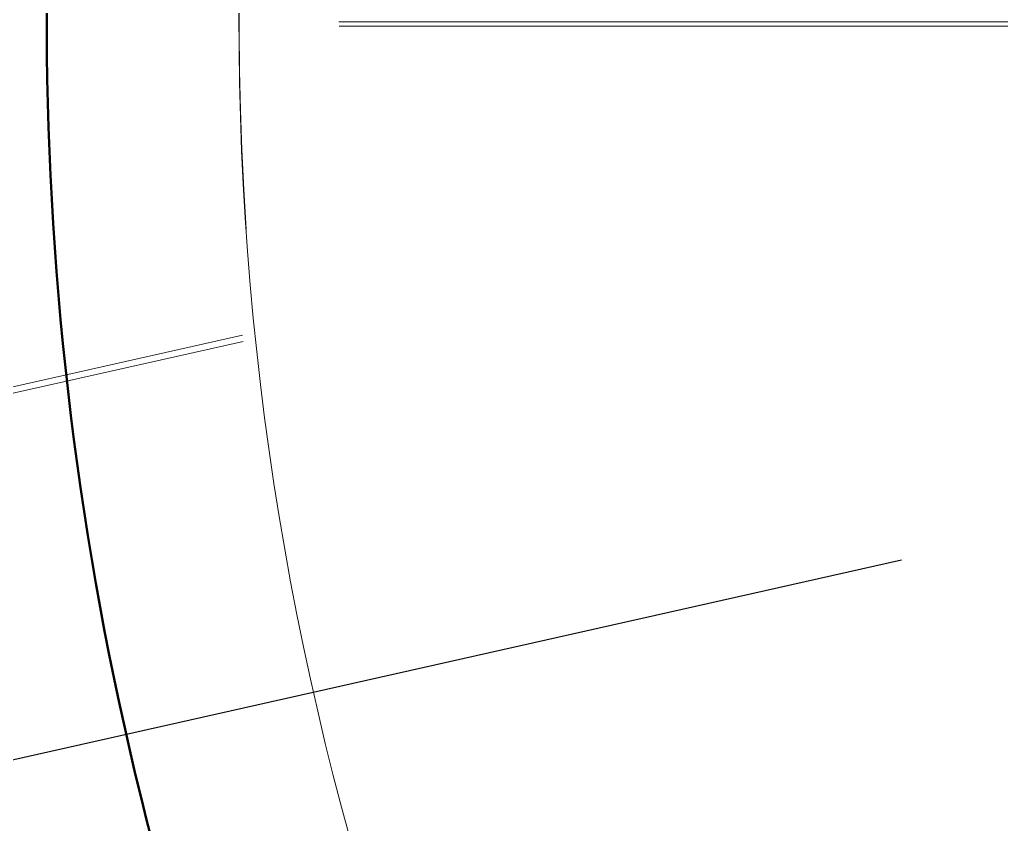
# Model space of a CAD drawing. Header units: inches. Extents: x 0 to 4731, y 0 to 1632.
# Drawn here: x 3552.75 to 3591.05, y 654.53 to 685.93 of the extents above; entities that cross this region are included whole.
import ezdxf

# ---------------------------------------------------------------- set-up
doc = ezdxf.new("R2010")
doc.units = ezdxf.units.IN
doc.header["$LTSCALE"] = 48
doc.header["$MEASUREMENT"] = 0
doc.linetypes.add('CENTER', pattern=[2, 1.25, -0.25, 0.25, -0.25])
for name, color, linetype, lineweight in [('AM_0', 7, 'Continuous', 50), ('Equipment-AM_0', 7, 'Continuous', 50), ('Process-AM_7', 142, 'CENTER', 25)]:
    doc.layers.add(name, color=color, linetype=linetype, lineweight=lineweight)

msp = doc.modelspace()

# ---------------------------------------------------------------- linework, layer by layer
at = {"layer": 'AM_0', "lineweight": 18}
for p, q in [((3561.442566, 673.619051), (3538.026704, 668.356216)), ((3561.468644, 673.368675), (3538.081526, 668.112301))]:
    msp.add_line(p, q, dxfattribs=at)
at = {"layer": 'AM_0'}
msp.add_arc((3680.809903, 685.925099), 127, 90, 199.00439916, dxfattribs=at)
at = {"layer": 'Equipment-AM_0', "lineweight": 18}
for p, q in [((4064.309874, 685.841766), (3565.200756, 685.841766)), ((4064.309642, 685.675099), (3565.217743, 685.675099))]:
    msp.add_line(p, q, dxfattribs=at)
for start, end in [(90, 183.92448217), (176.07551783, 255.16961847)]:
    msp.add_arc((3680.809903, 685.925099), 119.5, start, end, dxfattribs=at)
at = {"layer": 'Process-AM_7'}
msp.add_line((3680.809903, 685.925099), (3515.334266, 648.680593), dxfattribs=at)

doc.saveas('drawing.dxf')
